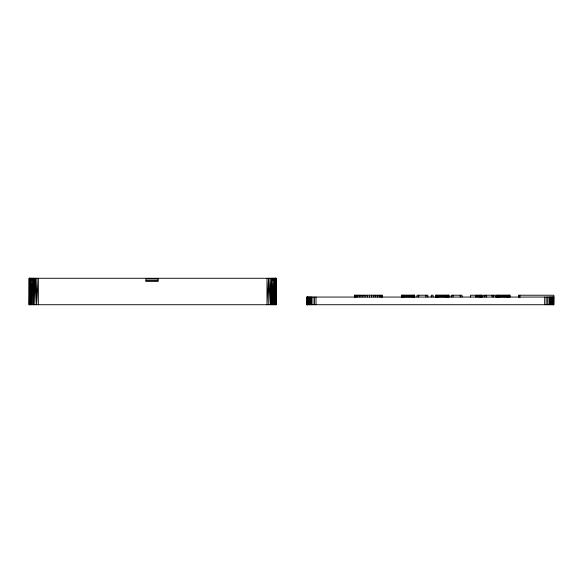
<?xml version="1.0" encoding="UTF-8"?>
<svg xmlns="http://www.w3.org/2000/svg" width="583" height="583" viewBox="0 0 583 583"><rect width="100%" height="100%" fill="white"/><g stroke="black" fill="none" stroke-linecap="round" stroke-linejoin="round"><path stroke-width="0.87" d="M29.15 304.72L29.15 278.28L276.182 278.28L276.182 304.72L29.15 304.72L29.274 278.28L29.325 304.72L29.653 278.28L29.791 279.811L29.915 278.28L30.09 279.811L30.28 278.28L30.505 279.811L30.761 278.28L31.008 279.811L31.314 278.28L31.569 279.811L31.905 278.28L32.152 279.811L32.502 278.28L32.721 279.811L33.056 278.28L33.238 279.811L33.53 278.28L33.231 304.72L32.408 279.811L31.839 304.72L31.322 279.811L30.702 304.72L30.272 279.811L29.85 304.72L29.653 278.28L30.032 279.811M275.577 279.811L275.65 278.28L275.482 304.72L275.059 279.811L274.637 304.72L274.017 279.811L273.493 304.72L272.924 279.811L272.101 304.72L271.671 279.811L271.802 278.28L272.101 279.811L272.283 278.28L272.618 279.811L272.837 278.28L273.187 279.811L273.427 278.28L273.77 279.811L274.025 278.28L274.331 279.811L274.578 278.28L274.833 279.811L275.052 278.28L275.249 279.811L275.416 278.28L275.54 279.811L275.65 278.28L275.715 279.811L275.723 278.28L275.701 279.811L271.066 279.811M29.85 304.72L30.258 279.162M33.756 279.811L33.231 304.72L33.938 279.811L35.33 278.28L34.82 304.72L33.938 278.28M33.471 294.932L33.581 290.487M29.624 279.811L29.609 278.28L29.624 279.811L34.266 279.811M266.992 278.28L266.992 304.72L268.523 278.28L268.785 304.72L270.002 278.28L270.512 304.72L271.401 278.28L272.101 304.72L271.489 279.811M270.512 304.72L271.401 279.811M33.668 279.811L33.894 278.28M145.67 281.13L158.284 281.13M481.901 295.224L470.503 295.224L470.503 297.06M496.694 297.06L496.694 295.224L509.877 295.224L509.877 297.06L509.826 295.224M553.85 297.06L306.818 297.06L306.818 304.72L553.85 304.72L553.85 295.224L518.469 295.224L518.469 297.06M35.33 278.28L36.547 304.72L36.816 278.28L38.34 304.72L38.34 278.28M275.701 279.811L275.65 278.28L276.007 304.72L276.058 278.28L276.182 304.72M30.323 279.811L30.702 304.72L30.425 279.811M30.586 295.821L30.615 298.489M553.726 297.06L553.697 304.72M553.675 297.06L553.602 304.72M553.493 297.06L553.493 304.72M553.158 297.06L553.158 304.72M552.684 297.06L552.684 304.72M552.101 297.06L552.101 304.72M551.46 297.06L551.46 304.72M550.789 297.06L550.789 304.72M550.133 297.06L550.133 304.72M549.55 297.06L549.55 304.72M549.062 297.06L549.062 304.72M547.67 297.06L547.67 304.72M546.184 297.06L546.184 304.72M544.66 297.06L544.66 304.72M519.854 295.224L519.854 297.811M509.666 295.224L509.666 297.06M509.404 295.224L509.404 297.06M509.032 295.224L509.032 297.06M508.565 295.224L508.565 297.06M508.012 295.224L508.012 297.06M507.363 295.224L507.363 297.06M506.634 295.224L506.634 297.06M505.847 295.224L505.847 297.06M505.024 295.224L505.024 297.06M504.171 295.224L504.171 297.06M503.289 295.224L503.289 297.06M502.342 295.224L502.342 297.06M501.446 295.224L501.446 297.06M500.6 295.224L500.6 297.06M499.806 295.224L499.806 297.06M499.092 295.224L499.092 297.06M498.465 295.224L498.465 297.06M497.926 295.224L497.926 297.06M497.488 295.224L497.488 297.06M497.139 295.224L497.139 297.06M496.891 295.224L496.891 297.06M496.745 295.224L496.811 297.06M495.79 297.06L495.79 295.224L482.892 295.224L482.892 297.06M493.714 295.224L493.714 297.06M492.11 295.224L492.11 297.06M486.346 295.224L486.346 297.06M484.83 295.224L484.83 297.06M481.806 295.224L481.901 297.06M481.529 295.224L481.529 297.06M481.113 295.224L481.113 297.06M480.589 295.224L480.589 297.06M479.991 295.224L479.991 297.06M479.328 295.224L479.328 297.06M478.577 295.224L478.577 297.06M477.688 295.224L477.688 297.06M476.654 295.224L476.654 297.06M475.473 295.224L475.473 297.06M462.086 297.06L462.086 295.224L451.227 295.224L451.227 297.06M460.213 295.224L460.213 297.06M452.976 295.224L452.976 297.06M448.895 297.06L448.895 295.224L435.712 295.224L435.712 297.06M448.844 295.224L448.844 297.06M448.691 295.224L448.684 297.06M448.422 295.224L448.422 297.06M448.05 295.224L448.05 297.06M447.584 295.224L447.584 297.06M447.03 295.224L447.03 297.06M446.381 295.224L446.381 297.06M445.652 295.224L445.652 297.06M444.858 295.224L444.858 297.06M444.042 295.224L444.042 297.06M443.189 295.224L443.189 297.06M442.308 295.224L442.308 297.06M441.36 295.224L441.36 297.06M440.464 295.224L440.464 297.06M439.618 295.224L439.618 297.06M438.824 295.224L438.824 297.06M438.103 295.224L438.103 297.06M437.476 295.224L437.476 297.06M436.944 295.224L436.944 297.06M436.507 295.224L436.507 297.06M436.157 295.224L436.157 297.06M435.909 295.224L435.909 297.06M435.763 295.224L435.763 297.06M433.052 297.06L433.052 295.224L431.231 295.224L431.231 297.06M427.856 297.06L427.856 295.224L416.991 295.224L416.991 297.06M425.984 295.224L425.984 297.06M418.74 295.224L418.74 297.06M414.659 297.06L414.659 295.224L401.483 295.224L401.483 297.06M414.615 295.224L414.608 297.06M414.462 295.224L414.447 297.06M414.185 295.224L414.185 297.06M413.813 295.224L413.813 297.06M413.347 295.224L413.347 297.06M412.793 295.224L412.793 297.06M412.152 295.224L412.152 297.06M411.416 295.224L411.416 297.06M410.629 295.224L410.629 297.06M409.805 295.224L409.805 297.06M408.953 295.224L408.953 297.06M408.071 295.224L408.071 297.06M407.123 295.224L407.123 297.06M406.227 295.224L406.227 297.06M405.382 295.224L405.382 297.06M404.595 295.224L404.595 297.06M403.873 295.224L403.873 297.06M403.247 295.224L403.247 297.06M402.715 295.224L402.715 297.06M402.27 295.224L402.27 297.06M401.927 295.224L401.942 297.06M401.68 297.06L401.68 295.224L401.527 297.06M382.164 297.06L382.164 295.224L354.602 295.224L354.602 297.06M381.916 295.224L381.916 297.06M381.318 295.224L381.318 297.06M380.378 295.224L380.378 297.06M379.125 295.224L379.125 297.06M377.58 295.224L377.58 297.06M375.802 295.224L375.802 297.06M373.827 295.224L373.827 297.06M371.706 295.224L371.706 297.06M369.498 295.224L369.498 297.06M367.261 295.224L367.261 297.06M365.06 295.224L365.06 297.06M362.939 295.224L362.939 297.06M360.964 295.224L360.964 297.06M359.179 295.224L359.179 297.06M357.641 295.224L357.641 297.06M356.388 295.224L356.388 297.06M355.448 295.224L355.448 297.06M354.85 295.224L354.85 297.06M354.726 295.224L354.726 297.06M316.008 297.06L316.008 304.72M314.477 297.06L314.477 304.72M312.998 297.06L312.998 304.72M311.599 297.06L311.599 304.72M311.118 297.06L311.118 304.72M310.528 297.06L310.528 304.72M309.879 297.06L309.879 304.72M309.209 297.06L309.209 304.72M308.56 297.06L308.56 304.72M307.984 297.06L307.984 304.72M307.511 297.06L307.511 304.72M307.474 297.06L307.474 304.72M307.321 297.06L307.321 304.72M307.154 297.06L307.175 304.72M306.942 297.06L306.942 304.72M274.906 279.811L274.637 304.72L274.957 279.811M158.102 278.987L145.852 278.987L145.852 280.824L158.102 280.824L158.102 278.987"/></g></svg>
